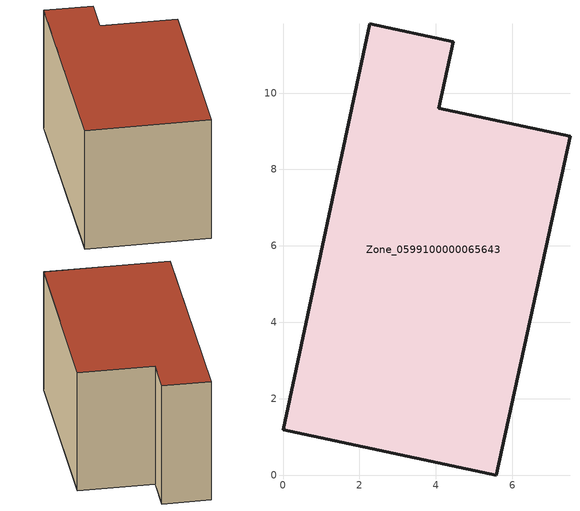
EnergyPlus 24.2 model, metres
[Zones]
Zone_0599100000065643
 floor ground (C_G): 0,1.19 2.27,11.81 4.45,11.34 4.08,9.6 7.51,8.87 5.58,0 z0
 wall outside (C_F): 2.27,11.81 0,1.19 5.58,0 7.51,8.87 4.08,9.6 4.45,11.34 2.27,11.81 z0:6.08
 roof outside (C_R): 0,1.19 5.58,0 7.51,8.87 4.08,9.6 4.45,11.34 2.27,11.81 z6.08
[BUILDING]
Pand.0599100000065643: North Axis=0; Terrain=City; Loads Convergence Tolerance Value=0.04; Temperature Convergence Tolerance Value=0.4; Solar Distribution=FullExterior; Maximum Number of Warmup Days=25; Minimum Number of Warmup Days=1
[Site:Location]
Rotterdam.The.Hague.AP_ZH_NLD Design_Conditions: Latitude=51.96; Longitude=4.45; Time Zone=1; Elevation=-4.5
[SITE:GROUNDTEMPERATURE:BUILDINGSURFACE]
18, 18, 18, 18, 18, 18, 18, 18, 18, 18, 18, 18
[MATERIAL] Thermal Absorptance=0.9; Solar Absorptance=0.7; Visible Absorptance=0.7
Name | Roughness | Thickness | Conductivity | Density | Specific Heat
G.TI.1975-1991 | MediumSmooth | 0.15 | 0.288461 | 540 | 1210
F.TI.1975-1991 | Rough | 0.3 | 0.230769 | 1920 | 840
R.TI.1975-1991 | MediumRough | 0.2 | 0.153846 | 1500 | 1000
[CONSTRUCTION]
C_G: G.TI.1975-1991
C_F: F.TI.1975-1991
C_R: R.TI.1975-1991
[ZONE]
Zone_0599100000065643: Type=1; Multiplier=1; Ceiling Height=Autocalculate; Volume=Autocalculate; Floor Area=autocalculate; Part of Total Floor Area=Yes
[ZONEINFILTRATION:DESIGNFLOWRATE]
Infil_Zone_0599100000065643: Zone or ZoneList or Space or SpaceList=Zone_0599100000065643; Schedule=AlwaysOn; Design Flow Rate Calculation Method=Flow/Area; Flow Rate per Floor Area=0.003; Constant Term Coefficient=1; Temperature Term Coefficient=0; Velocity Term Coefficient=0; Velocity Squared Term Coefficient=0
[HVACTEMPLATE:ZONE:IDEALLOADSAIRSYSTEM]
Zone_0599100000065643: Maximum Heating Supply Air Temperature=50; Minimum Cooling Supply Air Temperature=13; Maximum Heating Supply Air Humidity Ratio=0.0156; Minimum Cooling Supply Air Humidity Ratio=0.0077; Heating Limit=NoLimit; Cooling Limit=NoLimit; Dehumidification Control Type=ConstantSensibleHeatRatio; Cooling Sensible Heat Ratio=0.7; Dehumidification Setpoint=60; Humidification Control Type=None; Humidification Setpoint=30; Outdoor Air Method=None; Outdoor Air Flow Rate per Person=0.00944; Outdoor Air Flow Rate per Zone Floor Area=0; Outdoor Air Flow Rate per Zone=0; Demand Controlled Ventilation Type=None; Outdoor Air Economizer Type=NoEconomizer; Heat Recovery Type=None; Sensible Heat Recovery Effectiveness=0.7; Latent Heat Recovery Effectiveness=0.65
[ZONECONTROL:THERMOSTAT]
ThermostatControl_Zone_0599100000065643: Zone or ZoneList=Zone_0599100000065643; Control Type Schedule=DualSetpointControlType; Control 1=Thermostat_Zone_0599100000065643; Temperature Difference Between Cutout And Setpoint=0
[THERMOSTATSETPOINT:DUALSETPOINT]
Thermostat_Zone_0599100000065643: Heating Setpoint Temperature Schedule=HeatingSetpoint_Zone_0599100000065643; Cooling Setpoint Temperature Schedule=CoolingSetpoint_Zone_0599100000065643
[SCHEDULE:COMPACT]
HeatingSetpoint_Zone_0599100000065643: Through: 12/31, For: AllDays, Until: 24:00, 21
CoolingSetpoint_Zone_0599100000065643: Through: 12/31, For: AllDays, Until: 24:00, 24
DualSetpointControlType: Through: 12/31, For: AllDays, Until: 24:00, 4
AlwaysOn: Through: 12/31, For: AllDays, Until: 24:00, 1
